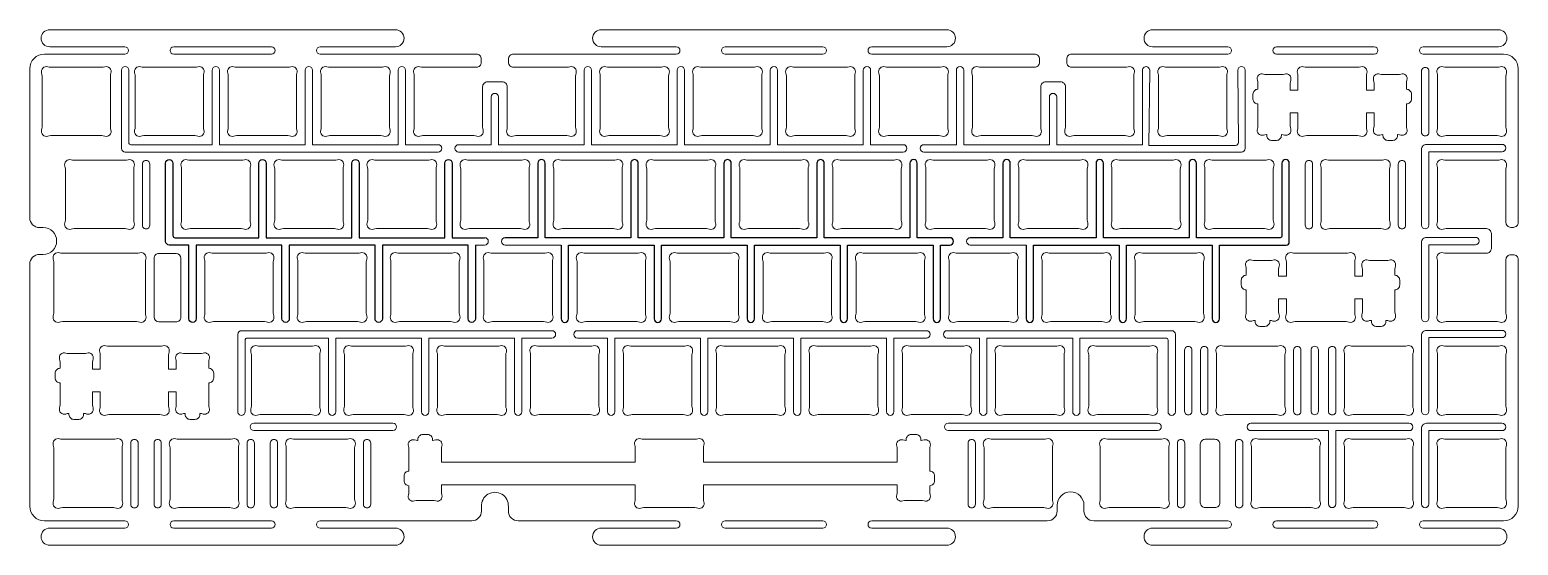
# Model space of a CAD drawing. Header units: millimetres. Extents: x 2788 to 3093, y 1242 to 1348.
import ezdxf

# ---------------------------------------------------------------- set-up
doc = ezdxf.new("R2010")
doc.units = ezdxf.units.MM
doc.layers.add('1', color=7, linetype='Continuous', lineweight=0)

msp = doc.modelspace()

# ---------------------------------------------------------------- linework, layer by layer
at = {"layer": '1'}
for p, q in [((2864.51, 1346.23), (2864.51, 1346.23)), ((2903.12, 1346.23), (2903.12, 1346.23)), ((2977.43, 1346.23), (2977.43, 1346.23)), ((3090.35, 1346.23), (3090.35, 1346.23)), ((2837.35, 1342.98), (2817.35, 1342.98)), ((2950.27, 1342.98), (2930.27, 1342.98)), ((3063.19, 1342.98), (3043.19, 1342.98)), ((2817.35, 1247.38), (2837.35, 1247.38)), ((2930.27, 1247.38), (2950.27, 1247.38)), ((3043.19, 1247.38), (3063.19, 1247.38)), ((3090.35, 1244.13), (3090.35, 1244.13))]:
    msp.add_line(p, q, dxfattribs=at)
at = {"layer": '1', "lineweight": 18}
for p, q in [((2862.24, 1267.38), (2833.76, 1267.38)), ((2833.76, 1265.88), (2862.24, 1265.88)), ((3018.83, 1267.38), (2975.93, 1267.38)), ((2975.93, 1265.88), (3018.83, 1265.88))]:
    msp.add_line(p, q, dxfattribs=at)
at = {"layer": '1'}
for points in [[(2791.95, 1344.48, -0.414214), (2790.2, 1346.23), (2790.2, 1346.23, -0.414214), (2791.95, 1347.98), (2862.76, 1347.98, -0.414214), (2864.51, 1346.23, -0.414214), (2862.76, 1344.48), (2847.35, 1344.48, 1), (2847.35, 1342.98), (2879.33, 1342.98, -0.414214), (2880.33, 1341.98), (2880.33, 1341.28, -0.414214), (2879.33, 1340.28), (2868.37, 1340.28, -0.078597), (2867.76, 1340.37, 0.612516), (2866.5, 1339.11, -0.078597), (2866.6, 1338.5), (2866.6, 1328.05, -0.078597), (2866.5, 1327.44, 0.612516), (2867.76, 1326.18, -0.078597), (2868.37, 1326.28), (2878.82, 1326.28, -0.078597), (2879.43, 1326.18, 0.612516), (2880.69, 1327.44, -0.078597), (2880.6, 1328.05), (2880.6, 1336.3, -0.414214), (2881.6, 1337.3), (2884.64, 1337.3, -0.414214), (2885.64, 1336.3), (2885.64, 1328.05, -0.078597), (2885.55, 1327.44, 0.612516), (2886.81, 1326.18, -0.078597), (2887.42, 1326.28), (2897.86, 1326.28, -0.078597), (2898.48, 1326.18, 0.612516), (2899.74, 1327.44, -0.078597), (2899.64, 1328.05), (2899.64, 1338.5, -0.078597), (2899.74, 1339.11, 0.612516), (2898.48, 1340.37, -0.078597), (2897.86, 1340.28), (2886.91, 1340.28, -0.414214), (2885.91, 1341.28), (2885.91, 1341.98, -0.414214), (2886.91, 1342.98), (2920.27, 1342.98, 1), (2920.27, 1344.48), (2904.87, 1344.48, -0.414214), (2903.12, 1346.23, -0.414214), (2904.87, 1347.98), (2975.68, 1347.98, -0.414214), (2977.43, 1346.23, -0.414214), (2975.68, 1344.48), (2960.27, 1344.48, 1), (2960.27, 1342.98), (2993.63, 1342.98, -0.414214), (2994.63, 1341.98), (2994.63, 1341.28, -0.414214), (2993.63, 1340.28), (2982.67, 1340.28, -0.078597), (2982.06, 1340.37, 0.612516), (2980.8, 1339.11, -0.078597), (2980.9, 1338.5), (2980.9, 1328.05, -0.078597), (2980.8, 1327.44, 0.612516), (2982.06, 1326.18, -0.078597), (2982.67, 1326.28), (2993.12, 1326.28, -0.078597), (2993.73, 1326.18, 0.612516), (2994.99, 1327.44, -0.078597), (2994.9, 1328.05), (2994.9, 1336.3, -0.414214), (2995.9, 1337.3), (2998.95, 1337.3, -0.414214), (2999.95, 1336.3), (2999.95, 1328.05, -0.078597), (2999.85, 1327.44, 0.612516), (3001.11, 1326.18, -0.078597), (3001.72, 1326.28), (3012.17, 1326.28, -0.078597), (3012.78, 1326.18, 0.612516), (3014.04, 1327.44, -0.078597), (3013.95, 1328.05), (3013.95, 1338.5, -0.078597), (3014.04, 1339.11, 0.612516), (3012.78, 1340.37, -0.078597), (3012.17, 1340.28), (3001.21, 1340.28, -0.414214), (3000.21, 1341.28), (3000.21, 1341.98, -0.414214), (3001.21, 1342.98), (3033.19, 1342.98, 1), (3033.19, 1344.48), (3017.79, 1344.48, -0.414214), (3016.04, 1346.23), (3016.04, 1346.23, -0.414214), (3017.79, 1347.98), (3088.6, 1347.98, -0.414214), (3090.35, 1346.23, -0.414214), (3088.6, 1344.48), (3073.19, 1344.48, 1), (3073.19, 1342.98), (3089.67, 1342.98, -0.414214), (3092.67, 1339.98), (3092.67, 1308.5, -0.414214), (3091.67, 1307.5), (3091.15, 1307.5, -0.414214), (3090.15, 1308.5), (3090.15, 1319.45, -0.078597), (3090.24, 1320.06, 0.612516), (3088.98, 1321.32, -0.078597), (3088.37, 1321.23), (3077.92, 1321.23, -0.078597), (3077.31, 1321.32, 0.612516), (3076.05, 1320.06, -0.078597), (3076.15, 1319.45), (3076.15, 1309, -0.078597), (3076.05, 1308.39, 0.612516), (3077.31, 1307.13, -0.078597), (3077.92, 1307.23), (3086.17, 1307.23, -0.414214), (3087.17, 1306.23), (3087.17, 1303.18, -0.414214), (3086.17, 1302.18), (3077.92, 1302.18, -0.078597), (3077.31, 1302.27, 0.612516), (3076.05, 1301.01, -0.078597), (3076.15, 1300.4), (3076.15, 1289.95, -0.078597), (3076.05, 1289.34, 0.612516), (3077.31, 1288.08, -0.078597), (3077.92, 1288.18), (3088.37, 1288.18, -0.078597), (3088.98, 1288.08, 0.612516), (3090.24, 1289.34, -0.078597), (3090.15, 1289.95), (3090.15, 1300.9, -0.414214), (3091.15, 1301.9), (3091.67, 1301.9, -0.414214), (3092.67, 1300.9), (3092.67, 1250.38, -0.414214), (3089.67, 1247.38), (3073.19, 1247.38, 1), (3073.19, 1245.88), (3088.6, 1245.88, -0.414214), (3090.35, 1244.13, -0.414214), (3088.6, 1242.38), (3017.79, 1242.38, -0.414214), (3016.04, 1244.13, -0.414214), (3017.79, 1245.88), (3033.19, 1245.88, 1), (3033.19, 1247.38), (3005.74, 1247.38, -0.414214), (3003.74, 1249.38), (3003.74, 1250.3), (3003.74, 1250.55, 1), (2998.24, 1250.55), (2998.24, 1250.3), (2998.24, 1249.38, -0.414214), (2996.24, 1247.38), (2960.27, 1247.38, 1), (2960.27, 1245.88), (2975.68, 1245.88, -0.414214), (2977.43, 1244.13), (2977.43, 1244.13, -0.414214), (2975.68, 1242.38), (2904.87, 1242.38, -0.414214), (2903.12, 1244.13, -0.414214), (2904.87, 1245.88), (2920.27, 1245.88, 1), (2920.27, 1247.38), (2887.87, 1247.38, -0.414214), (2885.87, 1249.38), (2885.87, 1250.3, 1.061284), (2880.37, 1250.3), (2880.37, 1249.38, -0.414214), (2878.37, 1247.38), (2847.35, 1247.38, 1), (2847.35, 1245.88), (2862.76, 1245.88, -0.414214), (2864.51, 1244.13), (2864.51, 1244.13, -0.414214), (2862.76, 1242.38), (2791.95, 1242.38, -0.414214), (2790.2, 1244.13, -0.414214), (2791.95, 1245.88), (2807.35, 1245.88, 1), (2807.35, 1247.38), (2790.87, 1247.38, -0.414214), (2787.87, 1250.38), (2787.87, 1299.95, -0.414214), (2789.87, 1301.95), (2790.62, 1301.95, 1), (2790.62, 1307.45), (2789.87, 1307.45, -0.414214), (2787.87, 1309.45), (2787.87, 1339.98, -0.414214), (2790.87, 1342.98), (2807.35, 1342.98, 1), (2807.35, 1344.48)], [(2804.49, 1339.11, 0.078597), (2804.4, 1338.5), (2804.4, 1328.05, 0.078597), (2804.49, 1327.44, -0.612516), (2803.23, 1326.18, 0.078597), (2802.62, 1326.28), (2792.17, 1326.28, 0.078597), (2791.56, 1326.18, -0.612516), (2790.3, 1327.44, 0.078597), (2790.4, 1328.05), (2790.4, 1338.5, 0.078597), (2790.3, 1339.11, -0.612516), (2791.56, 1340.37, 0.078597), (2792.17, 1340.28), (2802.62, 1340.28, 0.078597), (2803.23, 1340.37, -0.612516)], [(2863.31, 1324.43), (2852.44, 1324.43), (2845.76, 1324.43), (2845.76, 1339.68, 1), (2844.26, 1339.68), (2844.26, 1324.43), (2833.39, 1324.43), (2826.71, 1324.43), (2826.71, 1339.68, 1), (2825.21, 1339.68), (2825.21, 1324.43), (2814.81, 1324.43), (2808.59, 1324.43, -0.414214), (2808.14, 1324.88), (2808.14, 1339.68, 1), (2806.64, 1339.68), (2806.64, 1323.68, 0.414214), (2807.39, 1322.93), (2871.49, 1322.93, 1), (2871.49, 1324.43), (2864.81, 1324.43), (2864.81, 1339.68, 1), (2863.31, 1339.68)], [(2823.54, 1339.11, 0.612516), (2822.28, 1340.37, -0.078597), (2821.67, 1340.28), (2811.22, 1340.28, -0.078597), (2810.61, 1340.37, 0.612516), (2809.35, 1339.11, -0.078597), (2809.45, 1338.5), (2809.45, 1328.05, -0.078597), (2809.35, 1327.44, 0.612516), (2810.61, 1326.18, -0.078597), (2811.22, 1326.28), (2821.67, 1326.28, -0.078597), (2822.28, 1326.18, 0.612516), (2823.54, 1327.44, -0.078597), (2823.45, 1328.05), (2823.45, 1338.5, -0.078597)], [(2841.33, 1326.18, 0.612516), (2842.59, 1327.44, -0.078597), (2842.5, 1328.05), (2842.5, 1338.5, -0.078597), (2842.59, 1339.11, 0.612516), (2841.33, 1340.37, -0.078597), (2840.72, 1340.28), (2830.27, 1340.28, -0.078597), (2829.66, 1340.37, 0.612516), (2828.4, 1339.11, -0.078597), (2828.5, 1338.5), (2828.5, 1328.05, -0.078597), (2828.4, 1327.44, 0.612516), (2829.66, 1326.18, -0.078597), (2830.27, 1326.28), (2840.72, 1326.28, -0.078597)], [(2861.64, 1339.11, 0.612516), (2860.38, 1340.37, -0.078597), (2859.77, 1340.28), (2849.32, 1340.28, -0.078597), (2848.71, 1340.37, 0.612516), (2847.45, 1339.11, -0.078597), (2847.55, 1338.5), (2847.55, 1328.05, -0.078597), (2847.45, 1327.44, 0.612516), (2848.71, 1326.18, -0.078597), (2849.32, 1326.28), (2859.77, 1326.28, -0.078597), (2860.38, 1326.18, 0.612516), (2861.64, 1327.44, -0.078597), (2861.55, 1328.05), (2861.55, 1338.5, -0.078597)], [(2966.74, 1324.43), (2960.06, 1324.43), (2960.06, 1339.68, 1), (2958.56, 1339.68), (2958.56, 1324.43), (2941.01, 1324.43), (2941.01, 1339.68, 1), (2939.51, 1339.68), (2939.51, 1324.43), (2921.96, 1324.43), (2921.96, 1339.68, 1), (2920.46, 1339.68), (2920.46, 1324.43), (2902.91, 1324.43), (2902.91, 1339.68, 1), (2901.41, 1339.68), (2901.41, 1324.43), (2890.54, 1324.43), (2883.86, 1324.43), (2883.86, 1334.2, 1), (2882.36, 1334.2), (2882.36, 1324.43), (2875.69, 1324.43, 1), (2875.69, 1322.93), (2966.74, 1322.93, 1)], [(2917.53, 1326.18, 0.612516), (2918.79, 1327.44, -0.078597), (2918.69, 1328.05), (2918.69, 1338.5, -0.078597), (2918.79, 1339.11, 0.612516), (2917.53, 1340.37, -0.078597), (2916.91, 1340.28), (2906.47, 1340.28, -0.078597), (2905.86, 1340.37, 0.612516), (2904.6, 1339.11, -0.078597), (2904.69, 1338.5), (2904.69, 1328.05, -0.078597), (2904.6, 1327.44, 0.612516), (2905.86, 1326.18, -0.078597), (2906.47, 1326.28), (2916.91, 1326.28, -0.078597)], [(2937.84, 1339.11, 0.612516), (2936.58, 1340.37, -0.078597), (2935.97, 1340.28), (2925.52, 1340.28, -0.078597), (2924.91, 1340.37, 0.612516), (2923.65, 1339.11, -0.078597), (2923.75, 1338.5), (2923.75, 1328.05, -0.078597), (2923.65, 1327.44, 0.612516), (2924.91, 1326.18, -0.078597), (2925.52, 1326.28), (2935.97, 1326.28, -0.078597), (2936.58, 1326.18, 0.612516), (2937.84, 1327.44, -0.078597), (2937.75, 1328.05), (2937.75, 1338.5, -0.078597)], [(2956.89, 1339.11, 0.612516), (2955.63, 1340.37, -0.078597), (2955.02, 1340.28), (2944.57, 1340.28, -0.078597), (2943.96, 1340.37, 0.612516), (2942.7, 1339.11, -0.078597), (2942.8, 1338.5), (2942.8, 1328.05, -0.078597), (2942.7, 1327.44, 0.612516), (2943.96, 1326.18, -0.078597), (2944.57, 1326.28), (2955.02, 1326.28, -0.078597), (2955.63, 1326.18, 0.612516), (2956.89, 1327.44, -0.078597), (2956.8, 1328.05), (2956.8, 1338.5, -0.078597)], [(2975.94, 1339.11, 0.612516), (2974.68, 1340.37, -0.078597), (2974.07, 1340.28), (2963.62, 1340.28, -0.078597), (2963.01, 1340.37, 0.612516), (2961.75, 1339.11, -0.078597), (2961.85, 1338.5), (2961.85, 1328.05, -0.078597), (2961.75, 1327.44, 0.612516), (2963.01, 1326.18, -0.078597), (2963.62, 1326.28), (2974.07, 1326.28, -0.078597), (2974.68, 1326.18, 0.612516), (2975.94, 1327.44, -0.078597), (2975.85, 1328.05), (2975.85, 1338.5, -0.078597)], [(3031.83, 1326.18, 0.612516), (3033.09, 1327.44, -0.078597), (3033, 1328.05), (3033, 1338.5, -0.078597), (3033.09, 1339.11, 0.612516), (3031.83, 1340.37, -0.078597), (3031.22, 1340.28), (3020.77, 1340.28, -0.078597), (3020.16, 1340.37, 0.612516), (3018.9, 1339.11, -0.078597), (3019, 1338.5), (3019, 1328.05, -0.078597), (3018.9, 1327.44, 0.612516), (3020.16, 1326.18, -0.078597), (3020.77, 1326.28), (3031.22, 1326.28, -0.078597)], [(3068.63, 1326.41, 0.078597), (3068.02, 1326.51), (3067.97, 1326.51), (3067.97, 1326.31, -0.414214), (3066.97, 1325.31), (3065.97, 1325.31, -0.414214), (3064.97, 1326.31), (3064.97, 1326.51), (3064.92, 1326.51, 0.078597), (3064.31, 1326.41, -0.612516), (3063.05, 1327.67, 0.078597), (3063.15, 1328.28), (3063.15, 1330.98), (3061.57, 1330.98), (3061.57, 1328.05, 0.078597), (3061.67, 1327.44, -0.612516), (3060.41, 1326.18, 0.078597), (3059.79, 1326.28), (3049.35, 1326.28, 0.078597), (3048.73, 1326.18, -0.612516), (3047.47, 1327.44, 0.078597), (3047.57, 1328.05), (3047.57, 1330.98), (3046, 1330.98), (3046, 1328.28, 0.078597), (3046.09, 1327.67, -0.612516), (3044.83, 1326.41, 0.078597), (3044.22, 1326.51), (3044.17, 1326.51), (3044.17, 1326.31, -0.414214), (3043.17, 1325.31), (3042.17, 1325.31, -0.414214), (3041.17, 1326.31), (3041.17, 1326.51), (3041.12, 1326.51, 0.078597), (3040.51, 1326.41, -0.612516), (3039.25, 1327.67, 0.078597), (3039.35, 1328.28), (3039.35, 1332.78, -0.414214), (3038.35, 1333.78), (3038.35, 1334.78, -0.414214), (3039.35, 1335.78), (3039.35, 1337.03, 0.078597), (3039.25, 1337.64, -0.612516), (3040.51, 1338.9, 0.078597), (3041.12, 1338.81), (3044.22, 1338.81, 0.078597), (3044.83, 1338.9, -0.612516), (3046.09, 1337.64, 0.078597), (3046, 1337.03), (3046, 1335.58), (3047.57, 1335.58), (3047.57, 1338.5, 0.078597), (3047.47, 1339.11, -0.612516), (3048.73, 1340.37, 0.078597), (3049.35, 1340.28), (3059.79, 1340.28, 0.078597), (3060.41, 1340.37, -0.612516), (3061.67, 1339.11, 0.078597), (3061.57, 1338.5), (3061.57, 1335.58), (3063.15, 1335.58), (3063.15, 1337.03, 0.078597), (3063.05, 1337.64, -0.612516), (3064.31, 1338.9, 0.078597), (3064.92, 1338.81), (3068.02, 1338.81, 0.078597), (3068.63, 1338.9, -0.612516), (3069.89, 1337.64, 0.078597), (3069.8, 1337.03), (3069.8, 1335.78, -0.414214), (3070.8, 1334.78), (3070.8, 1333.78, -0.414214), (3069.8, 1332.78), (3069.8, 1328.28, 0.078597), (3069.89, 1327.67, -0.612516)], [(3072.87, 1326.98, 1.005837), (3074.37, 1326.98), (3074.37, 1339.51, 1.00113), (3072.87, 1339.51)], [(3090.24, 1339.11, 0.612516), (3088.98, 1340.37, -0.078597), (3088.37, 1340.28), (3077.92, 1340.28, -0.078597), (3077.31, 1340.37, 0.612516), (3076.05, 1339.11, -0.078597), (3076.15, 1338.5), (3076.15, 1328.05, -0.078597), (3076.05, 1327.44, 0.612516), (3077.31, 1326.18, -0.078597), (3077.92, 1326.28), (3088.37, 1326.28, -0.078597), (3088.98, 1326.18, 0.612516), (3090.24, 1327.44, -0.078597), (3090.15, 1328.05), (3090.15, 1338.5, -0.078597)], [(3073.87, 1324.5, 0.414214), (3072.87, 1323.5), (3072.87, 1307.96, 1), (3074.37, 1307.96), (3074.37, 1323), (3089.38, 1323, 1), (3089.38, 1324.5)], [(2796.32, 1321.32, 0.078597), (2796.94, 1321.23), (2807.38, 1321.23, 0.078597), (2808, 1321.32, -0.612516), (2809.26, 1320.06, 0.078597), (2809.16, 1319.45), (2809.16, 1309, 0.078597), (2809.26, 1308.39, -0.612516), (2808, 1307.13, 0.078597), (2807.38, 1307.23), (2796.94, 1307.23, 0.078597), (2796.32, 1307.13, -0.612516), (2795.06, 1308.39, 0.078597), (2795.16, 1309), (2795.16, 1319.45, 0.078597), (2795.06, 1320.06, -0.612516)], [(2812.44, 1320.46, 1.00113), (2810.94, 1320.46), (2810.94, 1307.93, 1.005837), (2812.44, 1307.93)], [(2820.13, 1321.32, 0.078597), (2820.75, 1321.23), (2831.19, 1321.23, 0.078597), (2831.81, 1321.32, -0.612516), (2833.07, 1320.06, 0.078597), (2832.97, 1319.45), (2832.97, 1309, 0.078597), (2833.07, 1308.39, -0.612516), (2831.81, 1307.13, 0.078597), (2831.19, 1307.23), (2820.75, 1307.23, 0.078597), (2820.13, 1307.13, -0.612516), (2818.87, 1308.39, 0.078597), (2818.97, 1309), (2818.97, 1319.45, 0.078597), (2818.87, 1320.06, -0.612516)], [(2838.02, 1319.45, 0.078597), (2837.92, 1320.06, -0.612516), (2839.18, 1321.32, 0.078597), (2839.8, 1321.23), (2850.24, 1321.23, 0.078597), (2850.86, 1321.32, -0.612516), (2852.12, 1320.06, 0.078597), (2852.02, 1319.45), (2852.02, 1309, 0.078597), (2852.12, 1308.39, -0.612516), (2850.86, 1307.13, 0.078597), (2850.24, 1307.23), (2839.8, 1307.23, 0.078597), (2839.18, 1307.13, -0.612516), (2837.92, 1308.39, 0.078597), (2838.02, 1309)], [(2871.17, 1320.06, 0.612516), (2869.91, 1321.32, -0.078597), (2869.29, 1321.23), (2858.85, 1321.23, -0.078597), (2858.23, 1321.32, 0.612516), (2856.97, 1320.06, -0.078597), (2857.07, 1319.45), (2857.07, 1309, -0.078597), (2856.97, 1308.39, 0.612516), (2858.23, 1307.13, -0.078597), (2858.85, 1307.23), (2869.29, 1307.23, -0.078597), (2869.91, 1307.13, 0.612516), (2871.17, 1308.39, -0.078597), (2871.07, 1309), (2871.07, 1319.45, -0.078597)], [(2890.22, 1320.06, 0.612516), (2888.96, 1321.32, -0.078597), (2888.34, 1321.23), (2877.9, 1321.23, -0.078597), (2877.28, 1321.32, 0.612516), (2876.02, 1320.06, -0.078597), (2876.12, 1319.45), (2876.12, 1309, -0.078597), (2876.02, 1308.39, 0.612516), (2877.28, 1307.13, -0.078597), (2877.9, 1307.23), (2888.34, 1307.23, -0.078597), (2888.96, 1307.13, 0.612516), (2890.22, 1308.39, -0.078597), (2890.12, 1309), (2890.12, 1319.45, -0.078597)], [(2909.27, 1320.06, 0.612516), (2908.01, 1321.32, -0.078597), (2907.39, 1321.23), (2896.95, 1321.23, -0.078597), (2896.33, 1321.32, 0.612516), (2895.07, 1320.06, -0.078597), (2895.17, 1319.45), (2895.17, 1309, -0.078597), (2895.07, 1308.39, 0.612516), (2896.33, 1307.13, -0.078597), (2896.95, 1307.23), (2907.39, 1307.23, -0.078597), (2908.01, 1307.13, 0.612516), (2909.27, 1308.39, -0.078597), (2909.17, 1309), (2909.17, 1319.45, -0.078597)], [(2927.06, 1307.13, 0.612516), (2928.32, 1308.39, -0.078597), (2928.22, 1309), (2928.22, 1319.45, -0.078597), (2928.32, 1320.06, 0.612516), (2927.06, 1321.32, -0.078597), (2926.44, 1321.23), (2916, 1321.23, -0.078597), (2915.38, 1321.32, 0.612516), (2914.12, 1320.06, -0.078597), (2914.22, 1319.45), (2914.22, 1309, -0.078597), (2914.12, 1308.39, 0.612516), (2915.38, 1307.13, -0.078597), (2916, 1307.23), (2926.44, 1307.23, -0.078597)], [(2966.42, 1320.06, 0.612516), (2965.16, 1321.32, -0.078597), (2964.54, 1321.23), (2954.1, 1321.23, -0.078597), (2953.48, 1321.32, 0.612516), (2952.22, 1320.06, -0.078597), (2952.32, 1319.45), (2952.32, 1309, -0.078597), (2952.22, 1308.39, 0.612516), (2953.48, 1307.13, -0.078597), (2954.1, 1307.23), (2964.54, 1307.23, -0.078597), (2965.16, 1307.13, 0.612516), (2966.42, 1308.39, -0.078597), (2966.32, 1309), (2966.32, 1319.45, -0.078597)], [(2985.47, 1320.06, 0.612516), (2984.21, 1321.32, -0.078597), (2983.59, 1321.23), (2973.15, 1321.23, -0.078597), (2972.53, 1321.32, 0.612516), (2971.27, 1320.06, -0.078597), (2971.37, 1319.45), (2971.37, 1309, -0.078597), (2971.27, 1308.39, 0.612516), (2972.53, 1307.13, -0.078597), (2973.15, 1307.23), (2983.59, 1307.23, -0.078597), (2984.21, 1307.13, 0.612516), (2985.47, 1308.39, -0.078597), (2985.37, 1309), (2985.37, 1319.45, -0.078597)], [(3004.52, 1320.06, 0.612516), (3003.26, 1321.32, -0.078597), (3002.64, 1321.23), (2992.2, 1321.23, -0.078597), (2991.58, 1321.32, 0.612516), (2990.32, 1320.06, -0.078597), (2990.42, 1319.45), (2990.42, 1309, -0.078597), (2990.32, 1308.39, 0.612516), (2991.58, 1307.13, -0.078597), (2992.2, 1307.23), (3002.64, 1307.23, -0.078597), (3003.26, 1307.13, 0.612516), (3004.52, 1308.39, -0.078597), (3004.42, 1309), (3004.42, 1319.45, -0.078597)], [(3022.31, 1307.13, 0.612516), (3023.57, 1308.39, -0.078597), (3023.47, 1309), (3023.47, 1319.45, -0.078597), (3023.57, 1320.06, 0.612516), (3022.31, 1321.32, -0.078597), (3021.69, 1321.23), (3011.25, 1321.23, -0.078597), (3010.63, 1321.32, 0.612516), (3009.37, 1320.06, -0.078597), (3009.47, 1319.45), (3009.47, 1309, -0.078597), (3009.37, 1308.39, 0.612516), (3010.63, 1307.13, -0.078597), (3011.25, 1307.23), (3021.69, 1307.23, -0.078597)], [(3041.36, 1307.13, 0.612516), (3042.62, 1308.39, -0.078597), (3042.52, 1309), (3042.52, 1319.45, -0.078597), (3042.62, 1320.06, 0.612516), (3041.36, 1321.32, -0.078597), (3040.74, 1321.23), (3030.3, 1321.23, -0.078597), (3029.68, 1321.32, 0.612516), (3028.42, 1320.06, -0.078597), (3028.52, 1319.45), (3028.52, 1309, -0.078597), (3028.42, 1308.39, 0.612516), (3029.68, 1307.13, -0.078597), (3030.3, 1307.23), (3040.74, 1307.23, -0.078597)], [(3049.05, 1307.93, 1.005837), (3050.55, 1307.93), (3050.55, 1320.46, 1.00113), (3049.05, 1320.46)], [(3066.43, 1320.06, 0.612516), (3065.17, 1321.32, -0.078597), (3064.55, 1321.23), (3054.11, 1321.23, -0.078597), (3053.49, 1321.32, 0.612516), (3052.24, 1320.06, -0.078597), (3052.33, 1319.45), (3052.33, 1309, -0.078597), (3052.24, 1308.39, 0.612516), (3053.49, 1307.13, -0.078597), (3054.11, 1307.23), (3064.55, 1307.23, -0.078597), (3065.17, 1307.13, 0.612516), (3066.43, 1308.39, -0.078597), (3066.33, 1309), (3066.33, 1319.45, -0.078597)], [(3069.61, 1320.46, 1.00113), (3068.11, 1320.46), (3068.11, 1307.93, 1.005837), (3069.61, 1307.93)], [(2792.78, 1289.95), (2792.78, 1300.4, 0.078597), (2792.68, 1301.01, -0.612516), (2793.94, 1302.27, 0.078597), (2794.56, 1302.18), (2809.76, 1302.18, 0.078597), (2810.38, 1302.27, -0.612516), (2811.64, 1301.01, 0.078597), (2811.54, 1300.4), (2811.54, 1289.95, 0.078597), (2811.64, 1289.34, -0.612516), (2810.38, 1288.08, 0.078597), (2809.76, 1288.18), (2794.56, 1288.18, 0.078597), (2793.94, 1288.08, -0.612516), (2792.68, 1289.34, 0.078597)], [(2813.32, 1289.12, 0.414212), (2814.32, 1288.12), (2817.82, 1288.12, 0.414215), (2818.82, 1289.12), (2818.82, 1301.16, 0.414212), (2817.82, 1302.16), (2814.32, 1302.16, 0.414215), (2813.32, 1301.16)], [(2837.83, 1301.01, 0.612516), (2836.57, 1302.27, -0.078597), (2835.95, 1302.18), (2825.51, 1302.18, -0.078597), (2824.89, 1302.27, 0.612516), (2823.63, 1301.01, -0.078597), (2823.73, 1300.4), (2823.73, 1289.95, -0.078597), (2823.63, 1289.34, 0.612516), (2824.89, 1288.08, -0.078597), (2825.51, 1288.18), (2835.95, 1288.18, -0.078597), (2836.57, 1288.08, 0.612516), (2837.83, 1289.34, -0.078597), (2837.73, 1289.95), (2837.73, 1300.4, -0.078597)], [(2855.62, 1302.27, -0.612516), (2856.88, 1301.01, 0.078597), (2856.78, 1300.4), (2856.78, 1289.95, 0.078597), (2856.88, 1289.34, -0.612516), (2855.62, 1288.08, 0.078597), (2855, 1288.18), (2844.56, 1288.18, 0.078597), (2843.94, 1288.08, -0.612516), (2842.68, 1289.34, 0.078597), (2842.78, 1289.95), (2842.78, 1300.4, 0.078597), (2842.68, 1301.01, -0.612516), (2843.94, 1302.27, 0.078597), (2844.56, 1302.18), (2855, 1302.18, 0.078597)], [(2874.67, 1288.08, 0.612516), (2875.93, 1289.34, -0.078597), (2875.83, 1289.95), (2875.83, 1300.4, -0.078597), (2875.93, 1301.01, 0.612516), (2874.67, 1302.27, -0.078597), (2874.05, 1302.18), (2863.61, 1302.18, -0.078597), (2862.99, 1302.27, 0.612516), (2861.73, 1301.01, -0.078597), (2861.83, 1300.4), (2861.83, 1289.95, -0.078597), (2861.73, 1289.34, 0.612516), (2862.99, 1288.08, -0.078597), (2863.61, 1288.18), (2874.05, 1288.18, -0.078597)], [(2894.98, 1301.01, 0.612516), (2893.72, 1302.27, -0.078597), (2893.1, 1302.18), (2882.66, 1302.18, -0.078597), (2882.04, 1302.27, 0.612516), (2880.78, 1301.01, -0.078597), (2880.88, 1300.4), (2880.88, 1289.95, -0.078597), (2880.78, 1289.34, 0.612516), (2882.04, 1288.08, -0.078597), (2882.66, 1288.18), (2893.1, 1288.18, -0.078597), (2893.72, 1288.08, 0.612516), (2894.98, 1289.34, -0.078597), (2894.88, 1289.95), (2894.88, 1300.4, -0.078597)], [(2914.03, 1301.01, 0.612516), (2912.77, 1302.27, -0.078597), (2912.15, 1302.18), (2901.71, 1302.18, -0.078597), (2901.09, 1302.27, 0.612516), (2899.83, 1301.01, -0.078597), (2899.93, 1300.4), (2899.93, 1289.95, -0.078597), (2899.83, 1289.34, 0.612516), (2901.09, 1288.08, -0.078597), (2901.71, 1288.18), (2912.15, 1288.18, -0.078597), (2912.77, 1288.08, 0.612516), (2914.03, 1289.34, -0.078597), (2913.93, 1289.95), (2913.93, 1300.4, -0.078597)], [(2918.88, 1301.01, -0.612516), (2920.14, 1302.27, 0.078597), (2920.76, 1302.18), (2931.2, 1302.18, 0.078597), (2931.82, 1302.27, -0.612516), (2933.08, 1301.01, 0.078597), (2932.98, 1300.4), (2932.98, 1289.95, 0.078597), (2933.08, 1289.34, -0.612516), (2931.82, 1288.08, 0.078597), (2931.2, 1288.18), (2920.76, 1288.18, 0.078597), (2920.14, 1288.08, -0.612516), (2918.88, 1289.34, 0.078597), (2918.98, 1289.95), (2918.98, 1300.4, 0.078597)], [(2950.87, 1288.08, 0.612516), (2952.13, 1289.34, -0.078597), (2952.03, 1289.95), (2952.03, 1300.4, -0.078597), (2952.13, 1301.01, 0.612516), (2950.87, 1302.27, -0.078597), (2950.25, 1302.18), (2939.81, 1302.18, -0.078597), (2939.19, 1302.27, 0.612516), (2937.93, 1301.01, -0.078597), (2938.03, 1300.4), (2938.03, 1289.95, -0.078597), (2937.93, 1289.34, 0.612516), (2939.19, 1288.08, -0.078597), (2939.81, 1288.18), (2950.25, 1288.18, -0.078597)], [(2971.18, 1301.01, 0.612516), (2969.92, 1302.27, -0.078597), (2969.3, 1302.18), (2958.86, 1302.18, -0.078597), (2958.25, 1302.27, 0.612516), (2956.99, 1301.01, -0.078597), (2957.08, 1300.4), (2957.08, 1289.95, -0.078597), (2956.99, 1289.34, 0.612516), (2958.25, 1288.08, -0.078597), (2958.86, 1288.18), (2969.3, 1288.18, -0.078597), (2969.92, 1288.08, 0.612516), (2971.18, 1289.34, -0.078597), (2971.08, 1289.95), (2971.08, 1300.4, -0.078597)], [(2990.23, 1301.01, 0.612516), (2988.97, 1302.27, -0.078597), (2988.35, 1302.18), (2977.91, 1302.18, -0.078597), (2977.3, 1302.27, 0.612516), (2976.04, 1301.01, -0.078597), (2976.13, 1300.4), (2976.13, 1289.95, -0.078597), (2976.04, 1289.34, 0.612516), (2977.3, 1288.08, -0.078597), (2977.91, 1288.18), (2988.35, 1288.18, -0.078597), (2988.97, 1288.08, 0.612516), (2990.23, 1289.34, -0.078597), (2990.13, 1289.95), (2990.13, 1300.4, -0.078597)], [(3009.28, 1301.01, 0.612516), (3008.02, 1302.27, -0.078597), (3007.4, 1302.18), (2996.96, 1302.18, -0.078597), (2996.35, 1302.27, 0.612516), (2995.09, 1301.01, -0.078597), (2995.18, 1300.4), (2995.18, 1289.95, -0.078597), (2995.09, 1289.34, 0.612516), (2996.35, 1288.08, -0.078597), (2996.96, 1288.18), (3007.4, 1288.18, -0.078597), (3008.02, 1288.08, 0.612516), (3009.28, 1289.34, -0.078597), (3009.18, 1289.95), (3009.18, 1300.4, -0.078597)], [(3066.25, 1288.31, 0.078597), (3065.63, 1288.41), (3065.59, 1288.41), (3065.59, 1288.21, -0.414214), (3064.59, 1287.21), (3063.59, 1287.21, -0.414214), (3062.59, 1288.21), (3062.59, 1288.41), (3062.54, 1288.41, 0.078597), (3061.93, 1288.31, -0.612516), (3060.67, 1289.57, 0.078597), (3060.76, 1290.18), (3060.76, 1292.88), (3059.19, 1292.88), (3059.19, 1289.95, 0.078597), (3059.29, 1289.34, -0.612516), (3058.03, 1288.08, 0.078597), (3057.41, 1288.18), (3046.97, 1288.18, 0.078597), (3046.35, 1288.08, -0.612516), (3045.09, 1289.34, 0.078597), (3045.19, 1289.95), (3045.19, 1292.88), (3043.61, 1292.88), (3043.61, 1290.18, 0.078597), (3043.71, 1289.57, -0.612516), (3042.45, 1288.31, 0.078597), (3041.83, 1288.41), (3041.79, 1288.41), (3041.79, 1288.21, -0.414214), (3040.79, 1287.21), (3039.79, 1287.21, -0.414214), (3038.79, 1288.21), (3038.79, 1288.41), (3038.74, 1288.41, 0.078597), (3038.13, 1288.31, -0.612516), (3036.87, 1289.57, 0.078597), (3036.96, 1290.18), (3036.96, 1294.68, -0.414214), (3035.96, 1295.68), (3035.96, 1296.68, -0.414214), (3036.96, 1297.68), (3036.96, 1298.93, 0.078597), (3036.87, 1299.54, -0.612516), (3038.13, 1300.8, 0.078597), (3038.74, 1300.71), (3041.83, 1300.71, 0.078597), (3042.45, 1300.8, -0.612516), (3043.71, 1299.54, 0.078597), (3043.61, 1298.93), (3043.61, 1297.48), (3045.19, 1297.48), (3045.19, 1300.4, 0.078597), (3045.09, 1301.01, -0.612516), (3046.35, 1302.27, 0.078597), (3046.97, 1302.18), (3057.41, 1302.18, 0.078597), (3058.03, 1302.27, -0.612516), (3059.29, 1301.01, 0.078597), (3059.19, 1300.4), (3059.19, 1297.48), (3060.76, 1297.48), (3060.76, 1298.93, 0.078597), (3060.67, 1299.54, -0.612516), (3061.93, 1300.8, 0.078597), (3062.54, 1300.71), (3065.63, 1300.71, 0.078597), (3066.25, 1300.8, -0.612516), (3067.51, 1299.54, 0.078597), (3067.41, 1298.93), (3067.41, 1297.68, -0.414214), (3068.41, 1296.68), (3068.41, 1295.68, -0.414214), (3067.41, 1294.68), (3067.41, 1290.18, 0.078597), (3067.51, 1289.57, -0.612516)], [(2868.08, 1284.83), (2868.08, 1269.73, 0.999997), (2869.58, 1269.73), (2869.58, 1284.83), (2887.13, 1284.83), (2887.13, 1269.73, 1), (2888.63, 1269.73), (2888.63, 1284.83), (2894.81, 1284.83, 1), (2894.81, 1286.33), (2831.21, 1286.33, 0.414214), (2830.46, 1285.58), (2830.46, 1269.73, 1.000001), (2831.96, 1269.73), (2831.96, 1284.38, -0.414214), (2832.41, 1284.83), (2849.03, 1284.83), (2849.03, 1269.73, 1), (2850.53, 1269.73), (2850.53, 1284.83)], [(3022.46, 1285.58, 0.414214), (3021.71, 1286.33), (2975.71, 1286.33, 1), (2975.71, 1284.83), (2982.38, 1284.83), (2982.38, 1269.73, 1), (2983.88, 1269.73), (2983.88, 1284.83), (3001.43, 1284.83), (3001.43, 1269.73, 1), (3002.93, 1269.73), (3002.93, 1284.83), (3020.51, 1284.83, -0.414214), (3020.96, 1284.38), (3020.96, 1269.73, 1), (3022.46, 1269.73)], [(3073.87, 1286.4, 0.414214), (3072.87, 1285.4), (3072.87, 1269.86, 1), (3074.37, 1269.86), (3074.37, 1284.9), (3089.38, 1284.9, 1), (3089.38, 1286.4)], [(2823.36, 1269.26, 0.612516), (2824.62, 1270.52, -0.078597), (2824.53, 1271.13), (2824.53, 1275.63, 0.414214), (2825.53, 1276.63), (2825.53, 1277.63, 0.414214), (2824.53, 1278.63), (2824.53, 1279.88, -0.078597), (2824.62, 1280.49, 0.612516), (2823.36, 1281.75, -0.078597), (2822.75, 1281.66), (2819.66, 1281.66, -0.078597), (2819.04, 1281.75, 0.612516), (2817.78, 1280.49, -0.078597), (2817.88, 1279.88), (2817.88, 1278.43), (2816.3, 1278.43), (2816.3, 1281.35, -0.078597), (2816.4, 1281.96, 0.612516), (2815.14, 1283.22, -0.078597), (2814.52, 1283.13), (2804.08, 1283.13, -0.078597), (2803.46, 1283.22, 0.612516), (2802.2, 1281.96, -0.078597), (2802.3, 1281.35), (2802.3, 1278.43), (2800.73, 1278.43), (2800.73, 1279.88, -0.078597), (2800.82, 1280.49, 0.612516), (2799.56, 1281.75, -0.078597), (2798.95, 1281.66), (2795.86, 1281.66, -0.078597), (2795.24, 1281.75, 0.612516), (2793.98, 1280.49, -0.078597), (2794.08, 1279.88), (2794.08, 1278.63, 0.414214), (2793.08, 1277.63), (2793.08, 1276.63, 0.414214), (2794.08, 1275.63), (2794.08, 1271.13, -0.078597), (2793.98, 1270.52, 0.612516), (2795.24, 1269.26, -0.078597), (2795.86, 1269.36), (2795.9, 1269.36), (2795.9, 1269.16, 0.414214), (2796.9, 1268.16), (2797.9, 1268.16, 0.414214), (2798.9, 1269.16), (2798.9, 1269.36), (2798.95, 1269.36, -0.078597), (2799.56, 1269.26, 0.612516), (2800.82, 1270.52, -0.078597), (2800.73, 1271.13), (2800.73, 1273.83), (2802.3, 1273.83), (2802.3, 1270.9, -0.078597), (2802.2, 1270.29, 0.612516), (2803.46, 1269.03, -0.078597), (2804.08, 1269.13), (2814.52, 1269.13, -0.078597), (2815.14, 1269.03, 0.612516), (2816.4, 1270.29, -0.078597), (2816.3, 1270.9), (2816.3, 1273.83), (2817.88, 1273.83), (2817.88, 1271.13, -0.078597), (2817.78, 1270.52, 0.612516), (2819.04, 1269.26, -0.078597), (2819.66, 1269.36), (2819.7, 1269.36), (2819.7, 1269.16, 0.414214), (2820.7, 1268.16), (2821.7, 1268.16, 0.414214), (2822.7, 1269.16), (2822.7, 1269.36), (2822.75, 1269.36, -0.078597)], [(2847.36, 1281.96, 0.612516), (2846.1, 1283.22, -0.078597), (2845.48, 1283.13), (2835.04, 1283.13, -0.078597), (2834.42, 1283.22, 0.612516), (2833.16, 1281.96, -0.078597), (2833.26, 1281.35), (2833.26, 1270.9, -0.078597), (2833.16, 1270.29, 0.612516), (2834.42, 1269.03, -0.078597), (2835.04, 1269.13), (2845.48, 1269.13, -0.078597), (2846.1, 1269.03, 0.612516), (2847.36, 1270.29, -0.078597), (2847.26, 1270.9), (2847.26, 1281.35, -0.078597)], [(2866.41, 1281.96, 0.612516), (2865.15, 1283.22, -0.078597), (2864.53, 1283.13), (2854.09, 1283.13, -0.078597), (2853.47, 1283.22, 0.612516), (2852.21, 1281.96, -0.078597), (2852.31, 1281.35), (2852.31, 1270.9, -0.078597), (2852.21, 1270.29, 0.612516), (2853.47, 1269.03, -0.078597), (2854.09, 1269.13), (2864.53, 1269.13, -0.078597), (2865.15, 1269.03, 0.612516), (2866.41, 1270.29, -0.078597), (2866.31, 1270.9), (2866.31, 1281.35, -0.078597)], [(2884.2, 1269.03, 0.612516), (2885.46, 1270.29, -0.078597), (2885.36, 1270.9), (2885.36, 1281.35, -0.078597), (2885.46, 1281.96, 0.612516), (2884.2, 1283.22, -0.078597), (2883.58, 1283.13), (2873.14, 1283.13, -0.078597), (2872.52, 1283.22, 0.612516), (2871.26, 1281.96, -0.078597), (2871.36, 1281.35), (2871.36, 1270.9, -0.078597), (2871.26, 1270.29, 0.612516), (2872.52, 1269.03, -0.078597), (2873.14, 1269.13), (2883.58, 1269.13, -0.078597)], [(2923.56, 1281.96, 0.612516), (2922.3, 1283.22, -0.078597), (2921.68, 1283.13), (2911.24, 1283.13, -0.078597), (2910.62, 1283.22, 0.612516), (2909.36, 1281.96, -0.078597), (2909.46, 1281.35), (2909.46, 1270.9, -0.078597), (2909.36, 1270.29, 0.612516), (2910.62, 1269.03, -0.078597), (2911.24, 1269.13), (2921.68, 1269.13, -0.078597), (2922.3, 1269.03, 0.612516), (2923.56, 1270.29, -0.078597), (2923.46, 1270.9), (2923.46, 1281.35, -0.078597)], [(2942.6, 1281.96, 0.612516), (2941.34, 1283.22, -0.078597), (2940.73, 1283.13), (2930.29, 1283.13, -0.078597), (2929.67, 1283.22, 0.612516), (2928.41, 1281.96, -0.078597), (2928.51, 1281.35), (2928.51, 1270.9, -0.078597), (2928.41, 1270.29, 0.612516), (2929.67, 1269.03, -0.078597), (2930.29, 1269.13), (2940.73, 1269.13, -0.078597), (2941.34, 1269.03, 0.612516), (2942.6, 1270.29, -0.078597), (2942.51, 1270.9), (2942.51, 1281.35, -0.078597)], [(2960.39, 1269.03, 0.612516), (2961.65, 1270.29, -0.078597), (2961.56, 1270.9), (2961.56, 1281.35, -0.078597), (2961.65, 1281.96, 0.612516), (2960.39, 1283.22, -0.078597), (2959.78, 1283.13), (2949.34, 1283.13, -0.078597), (2948.72, 1283.22, 0.612516), (2947.46, 1281.96, -0.078597), (2947.56, 1281.35), (2947.56, 1270.9, -0.078597), (2947.46, 1270.29, 0.612516), (2948.72, 1269.03, -0.078597), (2949.34, 1269.13), (2959.78, 1269.13, -0.078597)], [(2980.71, 1281.96, 0.612516), (2979.45, 1283.22, -0.078597), (2978.83, 1283.13), (2968.39, 1283.13, -0.078597), (2967.77, 1283.22, 0.612516), (2966.51, 1281.96, -0.078597), (2966.61, 1281.35), (2966.61, 1270.9, -0.078597), (2966.51, 1270.29, 0.612516), (2967.77, 1269.03, -0.078597), (2968.39, 1269.13), (2978.83, 1269.13, -0.078597), (2979.45, 1269.03, 0.612516), (2980.71, 1270.29, -0.078597), (2980.61, 1270.9), (2980.61, 1281.35, -0.078597)], [(2999.76, 1281.96, 0.612516), (2998.5, 1283.22, -0.078597), (2997.88, 1283.13), (2987.44, 1283.13, -0.078597), (2986.82, 1283.22, 0.612516), (2985.56, 1281.96, -0.078597), (2985.66, 1281.35), (2985.66, 1270.9, -0.078597), (2985.56, 1270.29, 0.612516), (2986.82, 1269.03, -0.078597), (2987.44, 1269.13), (2997.88, 1269.13, -0.078597), (2998.5, 1269.03, 0.612516), (2999.76, 1270.29, -0.078597), (2999.66, 1270.9), (2999.66, 1281.35, -0.078597)], [(3018.81, 1281.96, 0.612516), (3017.55, 1283.22, -0.078597), (3016.93, 1283.13), (3006.49, 1283.13, -0.078597), (3005.87, 1283.22, 0.612516), (3004.61, 1281.96, -0.078597), (3004.71, 1281.35), (3004.71, 1270.9, -0.078597), (3004.61, 1270.29, 0.612516), (3005.87, 1269.03, -0.078597), (3006.49, 1269.13), (3016.93, 1269.13, -0.078597), (3017.55, 1269.03, 0.612516), (3018.81, 1270.29, -0.078597), (3018.71, 1270.9), (3018.71, 1281.35, -0.078597)], [(3045, 1281.96, 0.612516), (3043.74, 1283.22, -0.078597), (3043.12, 1283.13), (3032.68, 1283.13, -0.078597), (3032.06, 1283.22, 0.612516), (3030.8, 1281.96, -0.078597), (3030.9, 1281.35), (3030.9, 1270.9, -0.078597), (3030.8, 1270.29, 0.612516), (3032.06, 1269.03, -0.078597), (3032.68, 1269.13), (3043.12, 1269.13, -0.078597), (3043.74, 1269.03, 0.612516), (3045, 1270.29, -0.078597), (3044.9, 1270.9), (3044.9, 1281.35, -0.078597)], [(3090.24, 1281.96, 0.612516), (3088.98, 1283.22, -0.078597), (3088.37, 1283.13), (3077.92, 1283.13, -0.078597), (3077.31, 1283.22, 0.612516), (3076.05, 1281.96, -0.078597), (3076.15, 1281.35), (3076.15, 1270.9, -0.078597), (3076.05, 1270.29, 0.612516), (3077.31, 1269.03, -0.078597), (3077.92, 1269.13), (3088.37, 1269.13, -0.078597), (3088.98, 1269.03, 0.612516), (3090.24, 1270.29, -0.078597), (3090.15, 1270.9), (3090.15, 1281.35, -0.078597)], [(3024.34, 1269.83, 1.005837), (3025.84, 1269.83), (3025.84, 1282.36, 1.00113), (3024.34, 1282.36)], [(3027.62, 1269.83, 1.005837), (3029.12, 1269.83), (3029.12, 1282.36, 1.00113), (3027.62, 1282.36)], [(3048.18, 1282.36, 1.00113), (3046.68, 1282.36), (3046.68, 1269.83, 1.005837), (3048.18, 1269.83)], [(3050.25, 1269.86, 1.005837), (3051.75, 1269.86), (3051.75, 1282.39, 1.00113), (3050.25, 1282.39)], [(3053.82, 1269.83, 1.005837), (3055.32, 1269.83), (3055.32, 1282.36, 1.00113), (3053.82, 1282.36)], [(2865.41, 1252.71, 0.078597), (2865.51, 1253.33), (2865.51, 1254.58, -0.414214), (2864.51, 1255.58), (2864.51, 1256.58, -0.414214), (2865.51, 1257.58), (2865.51, 1262.07, 0.078597), (2865.41, 1262.68, -0.612516), (2866.67, 1263.94, 0.078597), (2867.29, 1263.85), (2867.34, 1263.85), (2867.34, 1264.05, -0.414214), (2868.34, 1265.05), (2869.34, 1265.05, -0.414214), (2870.34, 1264.05), (2870.34, 1263.85), (2870.38, 1263.85, 0.078597), (2871, 1263.94, -0.612516), (2872.26, 1262.68, 0.078597), (2872.16, 1262.07), (2872.16, 1259.38), (2911.84, 1259.38), (2911.84, 1262.3, 0.078597), (2911.74, 1262.91, -0.612516), (2913, 1264.17, 0.078597), (2913.62, 1264.08), (2924.06, 1264.08, 0.078597), (2924.67, 1264.17, -0.612516), (2925.93, 1262.91, 0.09095), (2925.84, 1262.3), (2925.84, 1259.38), (2965.51, 1259.37), (2965.51, 1262.07, 0.078597), (2965.41, 1262.68, -0.612516), (2966.67, 1263.94, 0.078597), (2967.29, 1263.85), (2967.34, 1263.85), (2967.34, 1264.05, -0.414214), (2968.34, 1265.05), (2969.34, 1265.05, -0.414214), (2970.34, 1264.05), (2970.34, 1263.85), (2970.38, 1263.85, 0.078597), (2971, 1263.94, -0.612516), (2972.26, 1262.68, 0.078597), (2972.16, 1262.07), (2972.16, 1257.57, -0.414214), (2973.16, 1256.57), (2973.16, 1255.58, -0.414214), (2972.16, 1254.58), (2972.16, 1253.32, 0.078597), (2972.26, 1252.71, -0.612516), (2971, 1251.45, 0.078597), (2970.38, 1251.54), (2967.29, 1251.54, 0.078597), (2966.67, 1251.45, -0.612516), (2965.41, 1252.71, 0.078597), (2965.51, 1253.32), (2965.51, 1254.77), (2925.84, 1254.78), (2925.84, 1251.86, 0.078597), (2925.93, 1251.24, -0.612516), (2924.67, 1249.98, 0.078597), (2924.06, 1250.08), (2913.62, 1250.08, 0.078597), (2913, 1249.98, -0.612516), (2911.74, 1251.24, 0.078597), (2911.84, 1251.86), (2911.84, 1254.78), (2872.16, 1254.78), (2872.16, 1253.33, 0.078597), (2872.26, 1252.71, -0.612516), (2871, 1251.45, 0.078597), (2870.38, 1251.55), (2867.29, 1251.55, 0.078597), (2866.67, 1251.45, -0.612516)], [(3070.36, 1265.85, 1), (3070.36, 1267.35), (3037.9, 1267.35, 1), (3037.9, 1265.85), (3053.81, 1265.85), (3053.81, 1250.83, 1), (3055.31, 1250.83), (3055.31, 1265.85)], [(3073.87, 1267.35, 0.414214), (3072.87, 1266.35), (3072.87, 1250.81, 1), (3074.37, 1250.81), (3074.37, 1265.85), (3089.38, 1265.85, 1), (3089.38, 1267.35)], [(2806.87, 1262.91, 0.612516), (2805.61, 1264.17, -0.078597), (2805, 1264.08), (2794.56, 1264.08, -0.078597), (2793.94, 1264.17, 0.612516), (2792.68, 1262.91, -0.078597), (2792.78, 1262.3), (2792.78, 1251.85, -0.078597), (2792.68, 1251.24, 0.612516), (2793.94, 1249.98, -0.078597), (2794.56, 1250.08), (2805, 1250.08, -0.078597), (2805.61, 1249.98, 0.612516), (2806.87, 1251.24, -0.078597), (2806.78, 1251.85), (2806.78, 1262.3, -0.078597)], [(2810.06, 1263.31, 1.00113), (2808.56, 1263.31), (2808.56, 1250.78, 1.005837), (2810.06, 1250.78)], [(2813.31, 1250.78, 1.005837), (2814.81, 1250.78), (2814.81, 1263.31, 1.00113), (2813.31, 1263.31)], [(2830.69, 1262.91, 0.612516), (2829.43, 1264.17, -0.078597), (2828.81, 1264.08), (2818.37, 1264.08, -0.078597), (2817.75, 1264.17, 0.612516), (2816.49, 1262.91, -0.078597), (2816.59, 1262.3), (2816.59, 1251.85, -0.078597), (2816.49, 1251.24, 0.612516), (2817.75, 1249.98, -0.078597), (2818.37, 1250.08), (2828.81, 1250.08, -0.078597), (2829.43, 1249.98, 0.612516), (2830.69, 1251.24, -0.078597), (2830.59, 1251.85), (2830.59, 1262.3, -0.078597)], [(2833.87, 1250.78, -1.005837), (2832.37, 1250.78), (2832.37, 1263.31, -1.00113), (2833.87, 1263.31)], [(2837.12, 1250.78, 1.005837), (2838.62, 1250.78), (2838.62, 1263.31, 1.00113), (2837.12, 1263.31)], [(2853.24, 1264.17, -0.612516), (2854.5, 1262.91, 0.078597), (2854.4, 1262.3), (2854.4, 1251.85, 0.078597), (2854.5, 1251.24, -0.612516), (2853.24, 1249.98, 0.078597), (2852.62, 1250.08), (2842.18, 1250.08, 0.078597), (2841.56, 1249.98, -0.612516), (2840.3, 1251.24, 0.078597), (2840.4, 1251.85), (2840.4, 1262.3, 0.078597), (2840.3, 1262.91, -0.612516), (2841.56, 1264.17, 0.078597), (2842.18, 1264.08), (2852.62, 1264.08, 0.078597)], [(2857.68, 1263.31, 1.00113), (2856.18, 1263.31), (2856.18, 1250.78, 1.005837), (2857.68, 1250.78)], [(2980, 1250.78, 1.005837), (2981.5, 1250.78), (2981.5, 1263.31, 1.00113), (2980, 1263.31)], [(2997.37, 1262.91, 0.612516), (2996.11, 1264.17, -0.078597), (2995.5, 1264.08), (2985.06, 1264.08, -0.078597), (2984.44, 1264.17, 0.612516), (2983.18, 1262.91, -0.078597), (2983.28, 1262.3), (2983.28, 1251.85, -0.078597), (2983.18, 1251.24, 0.612516), (2984.44, 1249.98, -0.078597), (2985.06, 1250.08), (2995.5, 1250.08, -0.078597), (2996.11, 1249.98, 0.612516), (2997.37, 1251.24, -0.078597), (2997.28, 1251.85), (2997.28, 1262.3, -0.078597)], [(3021.19, 1262.91, 0.612516), (3019.93, 1264.17, -0.078597), (3019.31, 1264.08), (3008.87, 1264.08, -0.078597), (3008.25, 1264.17, 0.612516), (3006.99, 1262.91, -0.078597), (3007.09, 1262.3), (3007.09, 1251.85, -0.078597), (3006.99, 1251.24, 0.612516), (3008.25, 1249.98, -0.078597), (3008.87, 1250.08), (3019.31, 1250.08, -0.078597), (3019.93, 1249.98, 0.612516), (3021.19, 1251.24, -0.078597), (3021.09, 1251.85), (3021.09, 1262.3, -0.078597)], [(3024.37, 1263.31, 1.00113), (3022.87, 1263.31), (3022.87, 1250.78, 1.005837), (3024.37, 1250.78)], [(3030.57, 1250.08, 0.414214), (3031.57, 1251.08), (3031.57, 1263.08, 0.414214), (3030.57, 1264.08), (3028.57, 1264.08, 0.414214), (3027.57, 1263.08), (3027.57, 1251.08, 0.414214), (3028.57, 1250.08)], [(3034.77, 1250.78, 1.005837), (3036.27, 1250.78), (3036.27, 1263.31, 1.00113), (3034.77, 1263.31)], [(3052.14, 1262.91, 0.612516), (3050.88, 1264.17, -0.078597), (3050.27, 1264.08), (3039.82, 1264.08, -0.078597), (3039.21, 1264.17, 0.612516), (3037.95, 1262.91, -0.078597), (3038.05, 1262.3), (3038.05, 1251.85, -0.078597), (3037.95, 1251.24, 0.612516), (3039.21, 1249.98, -0.078597), (3039.82, 1250.08), (3050.27, 1250.08, -0.078597), (3050.88, 1249.98, 0.612516), (3052.14, 1251.24, -0.078597), (3052.05, 1251.85), (3052.05, 1262.3, -0.078597)], [(3069.93, 1249.98, 0.612516), (3071.19, 1251.24, -0.078597), (3071.1, 1251.85), (3071.1, 1262.3, -0.078597), (3071.19, 1262.91, 0.612516), (3069.93, 1264.17, -0.078597), (3069.32, 1264.08), (3058.87, 1264.08, -0.078597), (3058.26, 1264.17, 0.612516), (3057, 1262.91, -0.078597), (3057.1, 1262.3), (3057.1, 1251.85, -0.078597), (3057, 1251.24, 0.612516), (3058.26, 1249.98, -0.078597), (3058.87, 1250.08), (3069.32, 1250.08, -0.078597)], [(3090.24, 1262.91, 0.612516), (3088.98, 1264.17, -0.078597), (3088.37, 1264.08), (3077.92, 1264.08, -0.078597), (3077.31, 1264.17, 0.612516), (3076.05, 1262.91, -0.078597), (3076.15, 1262.3), (3076.15, 1251.85, -0.078597), (3076.05, 1251.24, 0.612516), (3077.31, 1249.98, -0.078597), (3077.92, 1250.08), (3088.37, 1250.08, -0.078597), (3088.98, 1249.98, 0.612516), (3090.24, 1251.24, -0.078597), (3090.15, 1251.85), (3090.15, 1262.3, -0.078597)]]:
    msp.add_lwpolyline(points, format="xyb", close=True, dxfattribs=at)
for points in [[(2817.35, 1342.98, -1), (2817.35, 1344.48), (2837.35, 1344.48, -1), (2837.35, 1342.98)], [(2930.27, 1342.98, -1), (2930.27, 1344.48), (2950.27, 1344.48, -1), (2950.27, 1342.98)], [(3043.19, 1342.98, -1), (3043.19, 1344.48), (3063.19, 1344.48, -1), (3063.19, 1342.98)], [(3035.24, 1339.68), (3035.39, 1324.88, -0.414214), (3034.79, 1324.28), (3017.06, 1324.28), (3017.21, 1339.68, 1.000003), (3015.71, 1339.68), (3015.71, 1324.43), (2998.16, 1324.43), (2998.16, 1334.2, 1), (2996.66, 1334.2), (2996.66, 1324.43), (2985.79, 1324.43), (2979.11, 1324.43), (2979.11, 1339.68, 1), (2977.61, 1339.68), (2977.61, 1324.43), (2970.94, 1324.43, 1), (2970.94, 1322.93), (2985.79, 1322.93), (3035.99, 1322.93, 0.414214), (3036.74, 1323.68), (3036.74, 1339.68, 0.999999), (3035.24, 1339.68)], [(2947.37, 1320.06, 0.612516), (2946.11, 1321.32, -0.078597), (2945.49, 1321.23), (2935.05, 1321.23, -0.078597), (2934.43, 1321.32, 0.612516), (2933.17, 1320.06, -0.078597), (2933.27, 1319.45), (2933.27, 1309, -0.078597), (2933.17, 1308.39, 0.612516), (2934.43, 1307.13, -0.078597), (2935.05, 1307.23), (2945.49, 1307.23, -0.078597), (2946.11, 1307.13, 0.612516), (2947.37, 1308.39, -0.078597), (2947.27, 1309), (2947.27, 1319.45, -0.078597), (2947.37, 1320.06)], [(2881.02, 1305.38, -1), (2881.02, 1303.88), (2879.12, 1303.88)], [(2885.22, 1305.38, 1), (2885.22, 1303.88), (2896.67, 1303.88)], [(2980.47, 1305.38, 1), (2980.47, 1303.88), (2991.92, 1303.88)], [(3083.92, 1303.95, 1), (3083.92, 1305.45), (3073.87, 1305.45, 0.414214), (3072.87, 1304.45), (3072.87, 1288.91, 1), (3074.37, 1288.91), (3074.37, 1303.95), (3083.92, 1303.95)], [(3028.33, 1301.01, 0.612516), (3027.07, 1302.27, -0.078597), (3026.45, 1302.18), (3016.01, 1302.18, -0.078597), (3015.4, 1302.27, 0.612516), (3014.14, 1301.01, -0.078597), (3014.23, 1300.4), (3014.23, 1289.95, -0.078597), (3014.14, 1289.34, 0.612516), (3015.4, 1288.08, -0.078597), (3016.01, 1288.18), (3026.45, 1288.18, -0.078597), (3027.07, 1288.08, 0.612516), (3028.33, 1289.34, -0.078597), (3028.23, 1289.95), (3028.23, 1300.4, -0.078597), (3028.33, 1301.01)], [(2964.83, 1269.73), (2964.83, 1284.83), (2971.51, 1284.83, 1), (2971.51, 1286.33), (2900.01, 1286.33, 1), (2900.01, 1284.83), (2906.18, 1284.83), (2906.18, 1269.73, 1), (2907.68, 1269.73), (2907.68, 1284.83), (2925.23, 1284.83), (2925.23, 1269.73, 1), (2926.73, 1269.73), (2926.73, 1284.83), (2944.28, 1284.83), (2944.28, 1269.73, 1), (2945.78, 1269.73), (2945.78, 1284.83), (2963.33, 1284.83), (2963.33, 1269.73, 0.999997), (2964.83, 1269.73)], [(2904.51, 1281.96, 0.612516), (2903.25, 1283.22, -0.078597), (2902.63, 1283.13), (2892.19, 1283.13, -0.078597), (2891.57, 1283.22, 0.612516), (2890.31, 1281.96, -0.078597), (2890.41, 1281.35), (2890.41, 1270.9, -0.078597), (2890.31, 1270.29, 0.612516), (2891.57, 1269.03, -0.078597), (2892.19, 1269.13), (2902.63, 1269.13)], [(3069.93, 1283.22, -0.612516), (3071.19, 1281.96, 0.078597), (3071.1, 1281.35), (3071.1, 1270.9, 0.078597), (3071.19, 1270.29, -0.612516), (3069.93, 1269.03, 0.078597), (3069.32, 1269.13), (3058.87, 1269.13, 0.078597), (3058.26, 1269.03, -0.612516), (3057, 1270.29, 0.078597), (3057.1, 1270.9), (3057.1, 1281.35, 0.078597), (3057, 1281.96, -0.612516), (3058.26, 1283.22, 0.078597), (3058.87, 1283.13), (3069.32, 1283.13, 0.078597), (3069.93, 1283.22)], [(2904.51, 1281.96, 0.078597), (2904.41, 1281.35), (2904.41, 1270.9, 0.078597), (2904.51, 1270.29, -0.612516), (2903.25, 1269.03, 0.078597), (2902.63, 1269.13)], [(2837.35, 1247.38, -1), (2837.35, 1245.88), (2817.35, 1245.88, -1), (2817.35, 1247.38)], [(2950.27, 1247.38, -1), (2950.27, 1245.88), (2930.27, 1245.88, -1), (2930.27, 1247.38)], [(3063.19, 1247.38, -1), (3063.19, 1245.88), (3043.19, 1245.88, -1), (3043.19, 1247.38)]]:
    msp.add_lwpolyline(points, format="xyb", dxfattribs=at)
at = {"layer": '1', "lineweight": 25}
for points in [[(2879.12, 1303.88), (2879.12, 1288.78, -1), (2877.62, 1288.78), (2877.62, 1303.88), (2860.07, 1303.88), (2860.07, 1288.78, -1), (2858.57, 1288.78), (2858.57, 1303.88), (2841.02, 1303.88), (2841.02, 1288.78, -1), (2839.52, 1288.78), (2839.52, 1303.88), (2821.96, 1303.88), (2821.96, 1288.78, -1), (2820.46, 1288.78), (2820.46, 1303.88), (2816.44, 1303.88, -0.414214), (2815.69, 1304.63), (2815.69, 1320.63, -1), (2817.19, 1320.63), (2817.19, 1305.83, 0.414214), (2817.64, 1305.38), (2834.76, 1305.38), (2834.76, 1320.63, -1), (2836.26, 1320.63), (2836.26, 1305.38), (2853.81, 1305.38), (2853.81, 1320.63, -1), (2855.31, 1320.63), (2855.31, 1305.38), (2872.86, 1305.38), (2872.86, 1320.63, -1), (2874.36, 1320.63), (2874.36, 1305.38), (2881.02, 1305.38)], [(2976.27, 1305.38), (2969.61, 1305.38), (2969.61, 1320.63, 0.999999), (2968.11, 1320.63), (2968.11, 1305.38), (2950.56, 1305.38), (2950.56, 1320.63, 1.000003), (2949.06, 1320.63), (2949.06, 1305.38), (2931.51, 1305.38), (2931.51, 1320.63, 1.000003), (2930.01, 1320.63), (2930.01, 1305.38), (2912.46, 1305.38), (2912.46, 1320.63, 1.000003), (2910.96, 1320.63), (2910.96, 1305.38), (2893.41, 1305.38), (2893.41, 1320.63, 1), (2891.91, 1320.63), (2891.91, 1305.38), (2885.22, 1305.38)], [(2991.92, 1303.88), (2991.92, 1288.78, 1), (2993.42, 1288.78), (2993.42, 1303.88), (3010.97, 1303.88), (3010.97, 1288.78, 0.999997), (3012.47, 1288.78), (3012.47, 1303.88), (3030, 1303.88), (3030, 1288.78, 0.999997), (3031.5, 1288.78), (3031.5, 1303.88), (3045.14, 1303.88, 0.414214), (3045.79, 1304.53), (3045.79, 1320.63, 0.999999), (3044.29, 1320.63), (3044.29, 1305.73, -0.414214), (3043.94, 1305.38), (3026.76, 1305.38), (3026.76, 1320.63, 1), (3025.26, 1320.63), (3025.26, 1305.38), (3007.71, 1305.38), (3007.71, 1320.63, 0.999999), (3006.21, 1320.63), (3006.21, 1305.38), (2988.66, 1305.38), (2988.66, 1320.63, 0.999999), (2987.16, 1320.63), (2987.16, 1305.38), (2980.47, 1305.38)], [(2896.67, 1303.88), (2896.67, 1288.78, 1), (2898.17, 1288.78), (2898.17, 1303.88), (2915.72, 1303.88), (2915.72, 1288.78, 0.999997), (2917.22, 1288.78), (2917.22, 1303.88), (2934.77, 1303.88), (2934.77, 1288.78, 1), (2936.27, 1288.78), (2936.27, 1303.88), (2953.82, 1303.88), (2953.82, 1288.78, 1), (2955.32, 1288.78), (2955.32, 1303.88), (2972.87, 1303.88), (2972.87, 1288.78, 1), (2974.37, 1288.78), (2974.37, 1303.88), (2976.27, 1303.88, 1), (2976.27, 1305.38)]]:
    msp.add_lwpolyline(points, format="xyb", dxfattribs=at)
at = {"layer": '1', "lineweight": 18}
for centre, start, end in [((2833.76, 1266.63), 90, 180), ((2833.76, 1266.63), 180, 270), ((2862.24, 1266.63), 360, 90), ((2862.24, 1266.63), 270, 0), ((2975.93, 1266.63), 90, 180), ((2975.93, 1266.63), 180, 270), ((3018.83, 1266.63), 0, 90), ((3018.83, 1266.63), 270, 0)]:
    msp.add_arc(centre, 0.75, start, end, dxfattribs=at)

doc.saveas('drawing.dxf')
